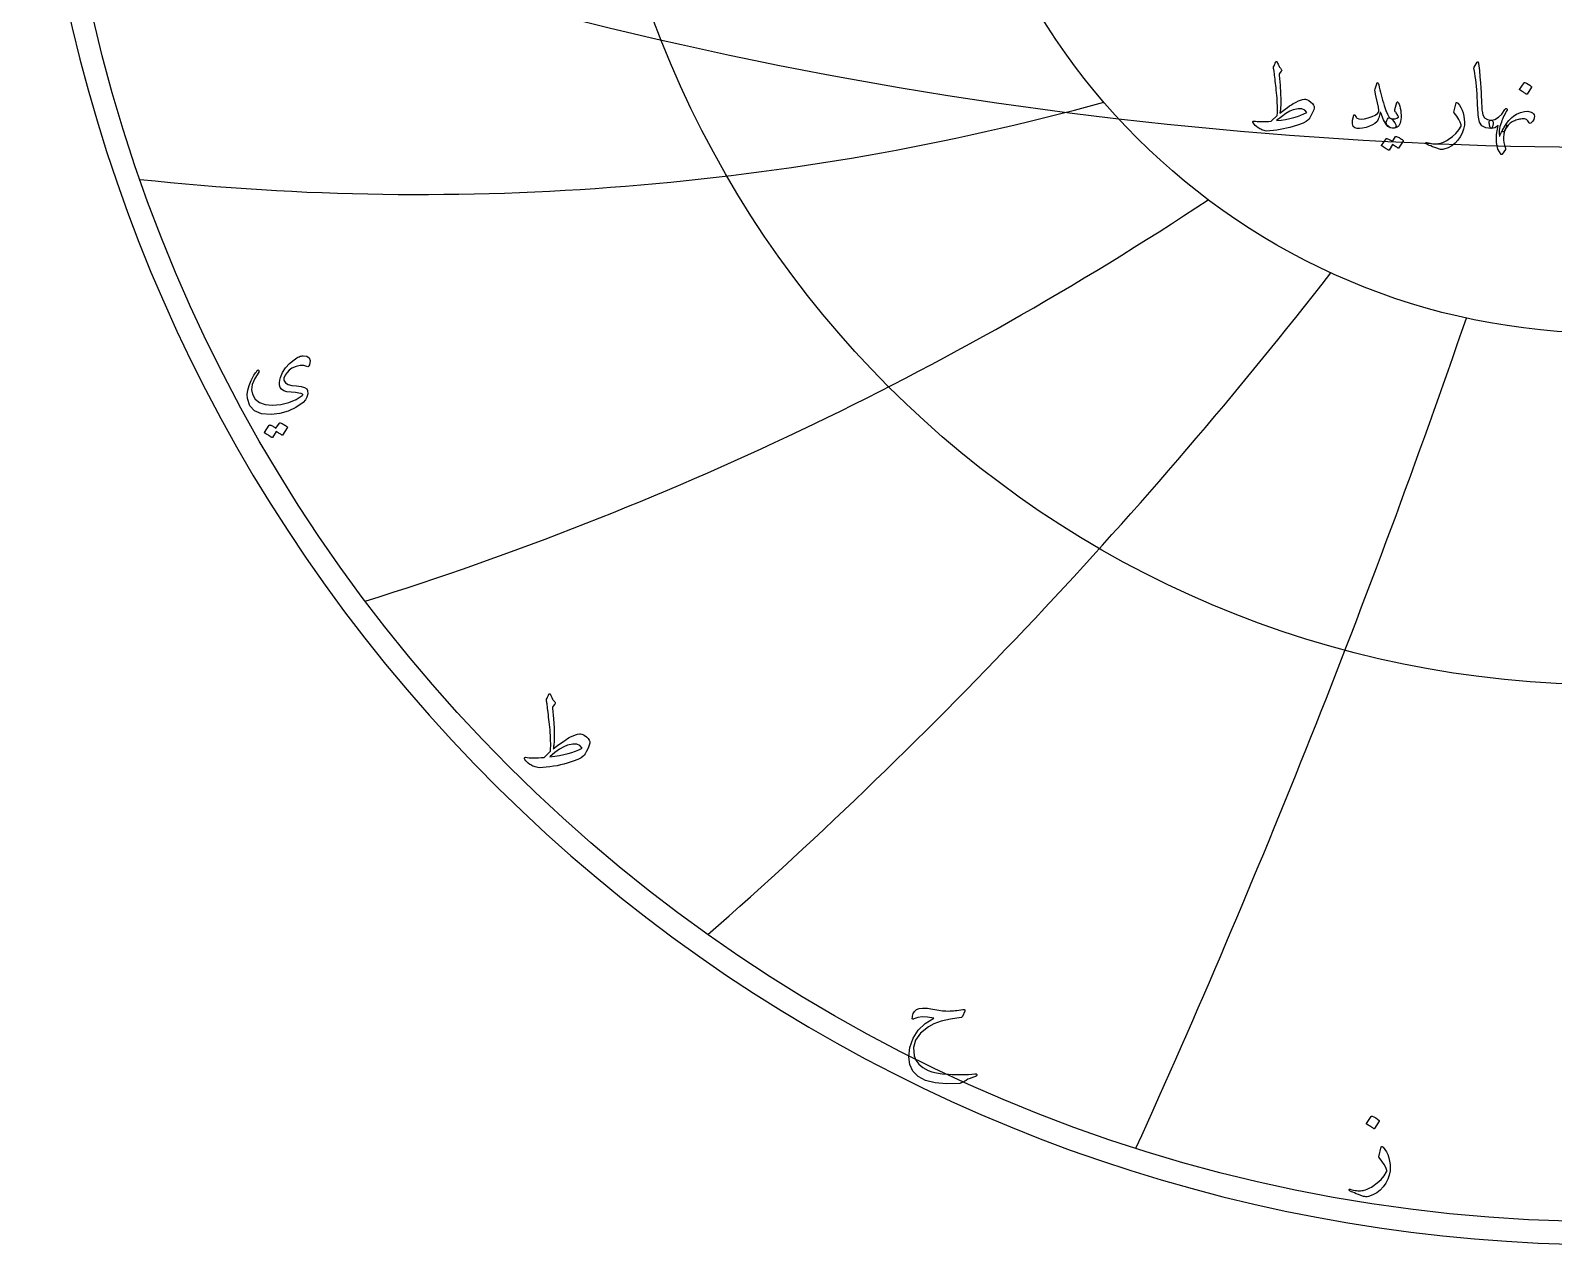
# Model space of a CAD drawing. Header units: millimetres. Extents: x -75 to 75, y -75 to 77.
# Drawn here: x -75.3 to -2.6, y -75.3 to -17.3 of the extents above; entities that cross this region are included whole.
import ezdxf

# ---------------------------------------------------------------- set-up
doc = ezdxf.new("R2010")
doc.units = ezdxf.units.MM
for name, color, linetype in [('CUT_OUTER', 1, 'Continuous'), ('ENGRAVE', 7, 'Continuous'), ('ENGRAVE_FINE', 8, 'Continuous'), ('TEXT', 5, 'Continuous')]:
    doc.layers.add(name, color=color, linetype=linetype)

msp = doc.modelspace()

# ---------------------------------------------------------------- linework, layer by layer
at = {"layer": 'CUT_OUTER'}
msp.add_arc((-0.0002, -0.0002), 75.3374, 146.249794, 87.803295, dxfattribs=at)
at = {"layer": 'ENGRAVE'}
for radius in [74.25, 48.6033, 31.8152]:
    msp.add_circle((0, 0), radius, dxfattribs=at)
for centre, radius, start, end in [((-56.798, 98.3771), 123.557, 263.817318, 285.347113), ((-106.8236, 106.8236), 158.6973, 287.403975, 303.551321), ((-195.8866, 113.0952), 231.3533, 311.365942, 322.130839), ((-436.4842, 116.9556), 454.488, 335.60787, 340.990319)]:
    msp.add_arc(centre, radius, start, end, dxfattribs=at)
at = {"layer": 'ENGRAVE_FINE'}
msp.add_arc((0, 179.565), 202.4878, 248.656162, 291.343838, dxfattribs=at)
at = {"layer": 'TEXT'}
for points in [[(-15.9903, -19.0797), (-15.9694, -19.032), (-15.9508, -18.9897), (-15.9343, -18.9529), (-15.92, -18.9217), (-15.9082, -18.8961), (-15.8992, -18.8767), (-15.8929, -18.8632), (-15.8893, -18.8558), (-15.8819, -18.8462), (-15.8728, -18.8393), (-15.8621, -18.8352), (-15.8498, -18.8338), (-15.8396, -18.8355), (-15.8311, -18.8404), (-15.8243, -18.8487), (-15.819, -18.8602), (-15.796, -18.9162), (-15.7751, -18.9656), (-15.7565, -19.0084), (-15.74, -19.0446), (-15.7305, -19.0605), (-15.7197, -19.0775), (-15.7075, -19.0957), (-15.6939, -19.1149), (-15.6787, -19.1352), (-15.6615, -19.1566), (-15.6424, -19.1791), (-15.6214, -19.2027), (-15.6083, -19.2266), (-15.6039, -19.2499), (-15.6083, -19.2727), (-15.6214, -19.2949), (-15.7049, -19.4047), (-15.7161, -19.4225), (-15.7235, -19.4409), (-15.7271, -19.4599), (-15.7268, -19.4793), (-15.684, -19.9626), (-15.6566, -20.3543), (-15.6445, -20.6542), (-15.6478, -20.8625), (-15.6523, -20.9403), (-15.6571, -21.0113), (-15.6622, -21.0754), (-15.6675, -21.1326), (-15.6732, -21.1832), (-15.6791, -21.2276), (-15.6853, -21.2656), (-15.6917, -21.2973), (-15.5604, -21.1968), (-15.4387, -21.1062), (-15.3265, -21.0256), (-15.224, -20.9548), (-15.1314, -20.8936), (-15.0489, -20.8417), (-14.9766, -20.7991), (-14.9145, -20.7659), (-14.8039, -20.7165), (-14.7004, -20.6781), (-14.6041, -20.6507), (-14.5149, -20.6342), (-14.4677, -20.6328), (-14.4183, -20.6419), (-14.3667, -20.6614), (-14.3129, -20.6913), (-14.2064, -20.7668), (-14.1285, -20.8395), (-14.0791, -20.9095), (-14.0582, -20.9767), (-14.0596, -21.0516), (-14.0769, -21.1359), (-14.1101, -21.2295), (-14.1592, -21.3324), (-14.2141, -21.4337), (-14.2646, -21.5179), (-14.3107, -21.5852), (-14.3524, -21.6354), (-14.438, -21.6988), (-14.5851, -21.7704), (-14.7937, -21.8503), (-15.0638, -21.9384), (-15.2143, -21.982), (-15.3673, -22.0207), (-15.5228, -22.0545), (-15.6807, -22.0833), (-15.8406, -22.1074), (-16.0018, -22.1272), (-16.1644, -22.1426), (-16.3284, -22.1535), (-16.3884, -22.1415), (-16.4453, -22.1272), (-16.4993, -22.1107), (-16.5502, -22.0921), (-16.5986, -22.0712), (-16.6451, -22.0481), (-16.6897, -22.0229), (-16.7324, -21.9955), (-16.8073, -21.9406), (-16.8696, -21.8857), (-16.9193, -21.8308), (-16.9563, -21.7759), (-16.9767, -21.7303), (-16.9805, -21.6991), (-16.9679, -21.682), (-16.9388, -21.6793), (-16.8566, -21.689), (-16.7681, -21.6963), (-16.6733, -21.7011), (-16.5721, -21.7034), (-16.4647, -21.7033), (-16.3509, -21.7007), (-16.2308, -21.6956), (-16.1045, -21.6881), (-15.8147, -21.4027), (-15.8093, -21.2879), (-15.8064, -21.1721), (-15.806, -21.0552), (-15.8081, -20.9372), (-15.8123, -20.8178), (-15.8185, -20.6968), (-15.8266, -20.5741), (-15.8366, -20.4498), (-15.8479, -20.3267), (-15.8597, -20.2077), (-15.872, -20.0929), (-15.8849, -19.9821), (-15.8978, -19.8752), (-15.9102, -19.7719), (-15.922, -19.6721), (-15.9332, -19.5759), (-15.9438, -19.4869), (-15.9535, -19.4085), (-15.9624, -19.3409), (-15.9705, -19.2839), (-15.9778, -19.2374), (-15.9843, -19.201), (-15.9899, -19.1748), (-15.9947, -19.1588), (-15.9977, -19.1407), (-15.998, -19.1215), (-15.9955, -19.1011), (-15.9903, -19.0797)], [(-6.2683, -18.869), (-6.2598, -18.8558), (-6.2519, -18.847), (-6.2445, -18.8426), (-6.2376, -18.8426), (-6.2272, -18.8484), (-6.2178, -18.8657), (-6.2096, -18.8945), (-6.2025, -18.9348), (-6.1662, -19.2628), (-6.1366, -19.5661), (-6.1135, -19.8446), (-6.0971, -20.0985), (-6.0865, -20.3156), (-6.0768, -20.5102), (-6.0679, -20.6822), (-6.0598, -20.8318), (-6.0528, -20.9589), (-6.0471, -21.0634), (-6.0429, -21.1455), (-6.04, -21.205), (-6.001, -21.3834), (-5.9149, -21.5146), (-5.7815, -21.5986), (-5.6009, -21.6354), (-5.5507, -21.6486), (-5.5186, -21.6793), (-5.5046, -21.7276), (-5.5087, -21.7935), (-5.5293, -21.8972), (-5.5515, -21.9713), (-5.5754, -22.0158), (-5.6009, -22.0306), (-5.855, -21.9971), (-6.0422, -21.8967), (-6.1624, -21.7292), (-6.2156, -21.4949), (-6.224, -21.3828), (-6.2316, -21.2704), (-6.2383, -21.1577), (-6.2442, -21.0448), (-6.2495, -20.9316), (-6.2546, -20.8181), (-6.2594, -20.7043), (-6.2639, -20.5903), (-6.2722, -20.3728), (-6.2837, -20.177), (-6.2985, -20.0028), (-6.3166, -19.8504), (-6.338, -19.704), (-6.3627, -19.5479), (-6.3907, -19.3823), (-6.422, -19.2071), (-6.4261, -19.1755), (-6.4253, -19.1467), (-6.4196, -19.1206), (-6.4089, -19.0973)], [(-10.9712, -19.9492), (-10.946, -20.0643), (-10.9185, -20.1814), (-10.8889, -20.3003), (-10.8571, -20.4212), (-10.823, -20.5446), (-10.7868, -20.671), (-10.7484, -20.8004), (-10.7078, -20.9328), (-10.6257, -21.171), (-10.5508, -21.35), (-10.483, -21.4696), (-10.4223, -21.53), (-10.3694, -21.5659), (-10.3159, -21.6167), (-10.2618, -21.6823), (-10.2072, -21.7627), (-10.1556, -21.8623), (-10.1413, -21.9373), (-10.1644, -21.9875), (-10.2247, -22.013), (-10.4199, -21.9933), (-10.5925, -21.8637), (-10.7426, -21.6244), (-10.8702, -21.2753), (-10.873, -21.2695), (-10.8768, -21.2654), (-10.8818, -21.263), (-10.8878, -21.2621), (-10.8922, -21.263), (-10.8966, -21.2654), (-10.901, -21.2695), (-10.9054, -21.2753), (-10.9177, -21.3318), (-10.9328, -21.3917), (-10.9507, -21.4548), (-10.9712, -21.5212), (-10.9937, -21.5841), (-11.0173, -21.6365), (-11.042, -21.6785), (-11.0678, -21.71), (-11.1606, -21.791), (-11.2764, -21.8626), (-11.4153, -21.9249), (-11.5772, -21.9779), (-11.7419, -22.0171), (-11.8846, -22.0339), (-12.0053, -22.0281), (-12.1041, -21.9998), (-12.1887, -21.929), (-12.2271, -21.8044), (-12.2194, -21.626), (-12.1656, -21.3939), (-12.1604, -21.3862), (-12.1535, -21.3807), (-12.145, -21.3774), (-12.1349, -21.3763), (-12.1228, -21.3777), (-12.1129, -21.3818), (-12.1052, -21.3887), (-12.0998, -21.3983), (-12.0789, -21.4468), (-12.0558, -21.4872), (-12.0306, -21.5193), (-12.0032, -21.5432), (-11.9175, -21.575), (-11.8012, -21.5827), (-11.6541, -21.5662), (-11.4762, -21.5256), (-11.2866, -21.4647), (-11.1392, -21.3961), (-11.0341, -21.3198), (-10.9712, -21.2358), (-10.9608, -21.1507), (-10.9778, -21.0053), (-11.0223, -20.7994), (-11.0942, -20.5332), (-11.1288, -20.393), (-11.1491, -20.2796), (-11.1551, -20.1932), (-11.1469, -20.1336), (-11.0634, -19.8965), (-11.0544, -19.8715), (-11.0448, -19.8537), (-11.0346, -19.843), (-11.0239, -19.8394), (-11.0108, -19.8463), (-10.9976, -19.8669), (-10.9844, -19.9012), (-10.9712, -19.9492)], [(-4.0333, -19.8438), (-4.0278, -19.8383), (-4.0201, -19.835), (-4.0102, -19.8339), (-3.9981, -19.835), (-3.9128, -19.8696), (-3.8324, -19.9119), (-3.7569, -19.9618), (-3.6864, -20.0194), (-3.6795, -20.0282), (-3.6765, -20.037), (-3.6773, -20.0458), (-3.682, -20.0546), (-3.8883, -20.3883), (-3.896, -20.3963), (-3.9059, -20.3982), (-3.918, -20.3941), (-3.9323, -20.3839), (-3.9446, -20.3751), (-3.9641, -20.362), (-3.9907, -20.3444), (-4.0245, -20.3224), (-4.0659, -20.2961), (-4.1156, -20.2653), (-4.1735, -20.2302), (-4.2396, -20.1907), (-4.2484, -20.1841), (-4.2528, -20.1775), (-4.2528, -20.1709), (-4.2484, -20.1644)], [(-15.0506, -21.1348), (-15.2205, -21.2053), (-15.4096, -21.3159), (-15.6179, -21.4666), (-15.8454, -21.6573), (-15.6249, -21.63), (-15.4156, -21.5964), (-15.2176, -21.5565), (-15.0308, -21.5102), (-14.8556, -21.4582), (-14.6922, -21.401), (-14.5405, -21.3386), (-14.4007, -21.2709), (-14.4957, -21.1537), (-14.6356, -21.092), (-14.8206, -21.0857), (-15.0506, -21.1348)], [(-10.0842, -21.3675), (-10.11, -21.3244), (-10.1347, -21.2874), (-10.1583, -21.2564), (-10.1808, -21.2314), (-10.197, -21.21), (-10.2061, -21.1853), (-10.208, -21.1573), (-10.2028, -21.126), (-10.1106, -20.7923), (-10.0977, -20.7632), (-10.0809, -20.755), (-10.0604, -20.7676), (-10.0359, -20.8011), (-9.9991, -20.8721), (-9.9679, -20.958), (-9.9421, -21.0588), (-9.9218, -21.1743), (-9.91, -21.2852), (-9.9053, -21.3939), (-9.9078, -21.5004), (-9.9174, -21.6046), (-9.933, -21.6955), (-9.9536, -21.7748), (-9.9791, -21.8426), (-10.0096, -21.8988), (-10.0472, -21.9406), (-10.0985, -21.9735), (-10.1635, -21.9976), (-10.2423, -22.013), (-10.323, -22.016), (-10.3982, -22.0031), (-10.4679, -21.9743), (-10.5321, -21.9296), (-10.5818, -21.8728), (-10.6079, -21.8077), (-10.6103, -21.7345), (-10.5892, -21.6529), (-10.5555, -21.5863), (-10.5157, -21.5443), (-10.4698, -21.527), (-10.418, -21.5344), (-10.2983, -21.5632), (-10.194, -21.5662), (-10.1051, -21.5434), (-10.0315, -21.4949), (-10.0299, -21.482), (-10.0381, -21.4564), (-10.0562, -21.4183), (-10.0842, -21.3675)], [(-7.2783, -20.8055), (-7.2758, -20.7975), (-7.2728, -20.7912), (-7.2692, -20.7865), (-7.2651, -20.7835), (-7.2528, -20.7824), (-7.2377, -20.7879), (-7.2198, -20.8), (-7.1993, -20.8186), (-7.1191, -20.9139), (-7.05, -21.0239), (-6.9918, -21.1488), (-6.9446, -21.2885), (-6.9078, -21.4389), (-6.8853, -21.5871), (-6.8771, -21.7331), (-6.8831, -21.8769), (-6.9221, -22.0663), (-6.9863, -22.2479), (-7.0758, -22.4219), (-7.1905, -22.5883), (-7.3277, -22.7389), (-7.4847, -22.8616), (-7.6614, -22.9563), (-7.8579, -23.023), (-7.9106, -23.0342), (-7.9633, -23.0372), (-8.016, -23.032), (-8.0687, -23.0186), (-8.1901, -22.9762), (-8.2998, -22.9368), (-8.3976, -22.9004), (-8.4837, -22.8671), (-8.5576, -22.8368), (-8.6192, -22.8095), (-8.6685, -22.7852), (-8.7054, -22.7639), (-8.7131, -22.7573), (-8.7186, -22.7507), (-8.7219, -22.7441), (-8.723, -22.7376), (-8.7222, -22.729), (-8.7197, -22.7211), (-8.7156, -22.7137), (-8.7098, -22.7068), (-8.7024, -22.7016), (-8.6933, -22.6991), (-8.6826, -22.6994), (-8.6703, -22.7024), (-8.5951, -22.7226), (-8.5232, -22.7392), (-8.4546, -22.7522), (-8.3893, -22.7617), (-8.3267, -22.7676), (-8.2663, -22.7699), (-8.2081, -22.7687), (-8.1521, -22.7639), (-8.0963, -22.755), (-8.0385, -22.7414), (-7.9788, -22.7231), (-7.9172, -22.7002), (-7.8537, -22.6724), (-7.7882, -22.6393), (-7.7208, -22.601), (-7.6515, -22.5575), (-7.457, -22.4175), (-7.2904, -22.2655), (-7.1518, -22.1014), (-7.0412, -21.9252), (-7.034, -21.9109), (-7.0302, -21.8945), (-7.0296, -21.8758), (-7.0324, -21.8549), (-7.0785, -21.7317), (-7.151, -21.5948), (-7.2498, -21.4441), (-7.3749, -21.2797), (-7.3804, -21.2693), (-7.3837, -21.2599), (-7.3848, -21.2517), (-7.3837, -21.2446)], [(-4.8983, -21.9955), (-4.9466, -22.0992), (-4.9817, -22.2084), (-5.0037, -22.3231), (-5.0125, -22.4433), (-5.0086, -22.5685), (-4.9927, -22.698), (-4.9647, -22.832), (-4.9247, -22.9703), (-4.9197, -22.9887), (-4.9181, -23.0043), (-4.9197, -23.0172), (-4.9247, -23.0274), (-5.0827, -23.2513), (-5.0973, -23.2675), (-5.1102, -23.2766), (-5.1214, -23.2785), (-5.131, -23.2733), (-5.2814, -23.0156), (-5.355, -22.6991), (-5.3517, -22.324), (-5.2716, -21.8901), (-5.3481, -21.9515), (-5.4285, -21.9955), (-5.5128, -22.0218), (-5.6009, -22.0306), (-5.6198, -22.0248), (-5.6371, -22.0075), (-5.6528, -21.9787), (-5.6668, -21.9384), (-5.6747, -21.9141), (-5.681, -21.8895), (-5.6857, -21.8647), (-5.6887, -21.8396), (-5.6909, -21.8145), (-5.6931, -21.7896), (-5.6953, -21.7651), (-5.6975, -21.7408), (-5.6947, -21.6963), (-5.6777, -21.6639), (-5.6464, -21.6436), (-5.6009, -21.6354), (-5.4217, -21.5953), (-5.2529, -21.4971), (-5.0945, -21.3406), (-4.9466, -21.126), (-4.9266, -21.0988), (-4.906, -21.0832), (-4.8849, -21.0791), (-4.8632, -21.0865), (-4.8473, -21.1005), (-4.839, -21.1161), (-4.8385, -21.1334), (-4.8456, -21.1524), (-4.8844, -21.221), (-4.9219, -21.2907), (-4.958, -21.3615), (-4.9927, -21.4334), (-5.0261, -21.5064), (-5.058, -21.5805), (-5.0886, -21.6557), (-5.1179, -21.732), (-5.1826, -21.9397), (-5.2189, -22.1195), (-5.2265, -22.2713), (-5.2057, -22.395), (-5.2038, -22.3989), (-5.2024, -22.4016), (-5.2016, -22.4033), (-5.2013, -22.4038), (-5.201, -22.4033), (-5.2002, -22.4016), (-5.1988, -22.3989), (-5.1969, -22.395), (-5.1701, -22.3321), (-5.1426, -22.2704), (-5.1142, -22.2102), (-5.0849, -22.1513), (-5.0546, -22.0936), (-5.0229, -22.0366), (-4.9898, -21.9805), (-4.9554, -21.9252), (-4.9304, -21.8868), (-4.9082, -21.8637), (-4.8887, -21.856), (-4.872, -21.8637), (-4.8637, -21.8802), (-4.8654, -21.9076), (-4.8769, -21.9461), (-4.8983, -21.9955)], [(-3.7917, -21.7583), (-3.8486, -21.6694), (-3.9224, -21.609), (-4.0132, -21.5772), (-4.1211, -21.5739), (-4.1823, -21.5817), (-4.2429, -21.592), (-4.303, -21.6048), (-4.3626, -21.62), (-4.4216, -21.6383), (-4.48, -21.6601), (-4.538, -21.6855), (-4.5953, -21.7144), (-4.6936, -21.7803), (-4.7863, -21.8725), (-4.8736, -21.9911), (-4.9554, -22.136), (-4.9787, -22.1686), (-5.0004, -22.1876), (-5.0204, -22.1928), (-5.0388, -22.1843), (-5.0542, -22.1673), (-5.0608, -22.1469), (-5.0586, -22.1233), (-5.0476, -22.0964), (-5.0309, -22.061), (-5.0158, -22.0295), (-5.0023, -22.0018), (-4.9905, -21.9779), (-4.9801, -21.9576), (-4.9708, -21.9406), (-4.9625, -21.9268), (-4.9554, -21.9164), (-4.8909, -21.8193), (-4.8248, -21.7298), (-4.757, -21.648), (-4.6875, -21.5739), (-4.6164, -21.5072), (-4.5437, -21.4477), (-4.4693, -21.3952), (-4.3933, -21.35), (-4.1982, -21.2613), (-4.0168, -21.2149), (-3.8491, -21.2108), (-3.6951, -21.249), (-3.6295, -21.2822), (-3.5821, -21.3247), (-3.5527, -21.3766), (-3.5414, -21.4378), (-3.548, -21.5212), (-3.5722, -21.6003), (-3.6139, -21.6749), (-3.6732, -21.7452), (-3.7119, -21.7756), (-3.7445, -21.788), (-3.7712, -21.7822), (-3.7917, -21.7583)], [(-10.1633, -22.4214), (-10.1578, -22.4159), (-10.1501, -22.4126), (-10.1402, -22.4115), (-10.1281, -22.4126), (-10.0849, -22.4288), (-10.0431, -22.4466), (-10.0026, -22.4661), (-9.9635, -22.4873), (-9.9255, -22.5103), (-9.8883, -22.5356), (-9.8519, -22.563), (-9.8164, -22.5926), (-9.8095, -22.6017), (-9.8065, -22.6113), (-9.8073, -22.6215), (-9.812, -22.6322), (-10.0228, -22.9659), (-10.0285, -22.9703), (-10.037, -22.9703), (-10.0483, -22.9659), (-10.0623, -22.9571), (-10.0719, -22.949), (-10.0875, -22.9379), (-10.1092, -22.9238), (-10.1369, -22.9066), (-10.171, -22.8862), (-10.2116, -22.8622), (-10.2588, -22.8346), (-10.3126, -22.8034), (-10.4794, -23.0625), (-10.4871, -23.0705), (-10.497, -23.0724), (-10.5091, -23.0683), (-10.5233, -23.0581), (-10.5357, -23.0493), (-10.5552, -23.0362), (-10.5818, -23.0186), (-10.6156, -22.9966), (-10.657, -22.9703), (-10.7067, -22.9395), (-10.7646, -22.9044), (-10.8307, -22.8649), (-10.8376, -22.8583), (-10.8406, -22.8517), (-10.8398, -22.8451), (-10.8351, -22.8385), (-10.6199, -22.518), (-10.6145, -22.5125), (-10.6068, -22.5092), (-10.5969, -22.5081), (-10.5848, -22.5092), (-10.548, -22.5212), (-10.5124, -22.535), (-10.4778, -22.5508), (-10.4443, -22.5685), (-10.4119, -22.5878), (-10.3806, -22.6086), (-10.3504, -22.6307), (-10.3213, -22.6541)], [(-62.1408, -33.3976), (-62.2924, -33.347), (-62.4616, -33.3449), (-62.6484, -33.3915), (-62.8527, -33.4866), (-62.9824, -33.5774), (-63.0904, -33.6857), (-63.1768, -33.8116), (-63.2415, -33.955), (-63.2479, -33.9837), (-63.2485, -34.0136), (-63.2432, -34.0446), (-63.2321, -34.0768), (-63.1577, -34.1769), (-63.033, -34.2524), (-62.858, -34.3034), (-62.6326, -34.3297), (-62.4101, -34.3534), (-62.2485, -34.3965), (-62.1478, -34.4588), (-62.108, -34.5405), (-62.1036, -34.7115), (-62.1372, -34.8637), (-62.209, -34.9972), (-62.3187, -35.1119), (-62.6674, -35.3499), (-63.0389, -35.5253), (-63.4332, -35.638), (-63.8504, -35.688), (-64.3059, -35.6564), (-64.6466, -35.5194), (-64.8726, -35.277), (-64.9839, -34.9293), (-64.9903, -34.7384), (-64.9628, -34.5311), (-64.9013, -34.3075), (-64.8059, -34.0674), (-64.7727, -34.0007), (-64.7385, -33.9363), (-64.7036, -33.8742), (-64.6677, -33.8145), (-64.6307, -33.7568), (-64.5922, -33.7009), (-64.5522, -33.6468), (-64.5108, -33.5944), (-64.4885, -33.5727), (-64.4686, -33.5639), (-64.4511, -33.568), (-64.4359, -33.585), (-64.4274, -33.6061), (-64.4253, -33.6271), (-64.4297, -33.6482), (-64.4405, -33.6693), (-64.6332, -33.9796), (-64.7473, -34.2595), (-64.783, -34.5089), (-64.7403, -34.7279), (-64.6027, -34.9585), (-64.4007, -35.1213), (-64.1343, -35.2161), (-63.8035, -35.2431), (-63.3796, -35.2094), (-62.9979, -35.1225), (-62.6583, -34.9822), (-62.3609, -34.7887), (-62.343, -34.7723), (-62.3363, -34.756), (-62.3407, -34.7396), (-62.3562, -34.7232), (-62.4192, -34.6927), (-62.5283, -34.667), (-62.6838, -34.6459), (-62.8855, -34.6295), (-63.0907, -34.6043), (-63.2473, -34.5569), (-63.3553, -34.4872), (-63.4148, -34.3953), (-63.4423, -34.2873), (-63.4499, -34.174), (-63.4376, -34.0554), (-63.4054, -33.9316), (-63.3009, -33.6883), (-63.156, -33.4644), (-62.9707, -33.2598), (-62.745, -33.0744), (-62.685, -33.0305), (-62.6267, -32.9925), (-62.5702, -32.9603), (-62.5155, -32.9339), (-62.4628, -32.9131), (-62.4124, -32.8976), (-62.3644, -32.8874), (-62.3187, -32.8824), (-62.1402, -32.8991), (-62.0307, -32.9773), (-61.9903, -33.1169), (-62.019, -33.318), (-62.0406, -33.3722), (-62.0682, -33.4035), (-62.1015, -33.412), (-62.1408, -33.3976)], [(-63.4522, -36.1002), (-63.4464, -36.0944), (-63.4382, -36.0909), (-63.4276, -36.0897), (-63.4148, -36.0909), (-63.3687, -36.1081), (-63.324, -36.1272), (-63.2808, -36.1479), (-63.2391, -36.1705), (-63.1986, -36.1951), (-63.1589, -36.222), (-63.1201, -36.2513), (-63.0822, -36.2829), (-63.0749, -36.2926), (-63.0717, -36.3028), (-63.0726, -36.3136), (-63.0775, -36.3251), (-63.3024, -36.681), (-63.3085, -36.6857), (-63.3176, -36.6857), (-63.3296, -36.681), (-63.3445, -36.6717), (-63.3548, -36.663), (-63.3714, -36.6512), (-63.3946, -36.6361), (-63.4241, -36.6178), (-63.4604, -36.596), (-63.5038, -36.5704), (-63.5541, -36.541), (-63.6115, -36.5077), (-63.7895, -36.7841), (-63.7977, -36.7926), (-63.8082, -36.7946), (-63.8211, -36.7902), (-63.8363, -36.7794), (-63.8495, -36.77), (-63.8703, -36.756), (-63.8987, -36.7372), (-63.9347, -36.7138), (-63.9789, -36.6857), (-64.0319, -36.6529), (-64.0936, -36.6155), (-64.1642, -36.5733), (-64.1715, -36.5663), (-64.1747, -36.5592), (-64.1738, -36.5522), (-64.1689, -36.5452), (-63.9394, -36.2033), (-63.9335, -36.1974), (-63.9253, -36.1939), (-63.9148, -36.1927), (-63.9019, -36.1939), (-63.8627, -36.2066), (-63.8246, -36.2214), (-63.7877, -36.2383), (-63.752, -36.2571), (-63.7175, -36.2778), (-63.6841, -36.2999), (-63.6519, -36.3234), (-63.6209, -36.3485)], [(-50.6985, -49.2921), (-50.6762, -49.2412), (-50.6563, -49.1961), (-50.6388, -49.1569), (-50.6236, -49.1235), (-50.611, -49.0963), (-50.6013, -49.0755), (-50.5946, -49.0611), (-50.5908, -49.0532), (-50.5829, -49.043), (-50.5732, -49.0357), (-50.5618, -49.0313), (-50.5486, -49.0298), (-50.5378, -49.0316), (-50.5287, -49.0369), (-50.5214, -49.0456), (-50.5158, -49.0579), (-50.4912, -49.1176), (-50.469, -49.1703), (-50.4491, -49.216), (-50.4315, -49.2547), (-50.4214, -49.2716), (-50.4099, -49.2898), (-50.3968, -49.3091), (-50.3823, -49.3296), (-50.3661, -49.3513), (-50.3478, -49.3741), (-50.3274, -49.3981), (-50.3051, -49.4233), (-50.291, -49.4487), (-50.2863, -49.4736), (-50.291, -49.4979), (-50.3051, -49.5216), (-50.394, -49.6387), (-50.406, -49.6578), (-50.414, -49.6774), (-50.4178, -49.6976), (-50.4175, -49.7184), (-50.3718, -50.2339), (-50.3425, -50.6516), (-50.3296, -50.9716), (-50.3332, -51.1938), (-50.338, -51.2768), (-50.3431, -51.3524), (-50.3485, -51.4208), (-50.3542, -51.4818), (-50.3602, -51.5358), (-50.3665, -51.5831), (-50.3731, -51.6237), (-50.38, -51.6575), (-50.2399, -51.5503), (-50.1101, -51.4537), (-49.9905, -51.3677), (-49.8812, -51.2921), (-49.7824, -51.2269), (-49.6944, -51.1715), (-49.6173, -51.1262), (-49.5509, -51.0907), (-49.433, -51.038), (-49.3226, -50.9971), (-49.2199, -50.9678), (-49.1247, -50.9502), (-49.0744, -50.9487), (-49.0217, -50.9584), (-48.9666, -50.9792), (-48.9093, -51.0111), (-48.7957, -51.0916), (-48.7125, -51.1692), (-48.6598, -51.2438), (-48.6376, -51.3156), (-48.6391, -51.3955), (-48.6575, -51.4853), (-48.6929, -51.5852), (-48.7453, -51.6949), (-48.8039, -51.803), (-48.8577, -51.8928), (-48.9069, -51.9646), (-48.9514, -52.0181), (-49.0427, -52.0858), (-49.1997, -52.1622), (-49.4221, -52.2474), (-49.7102, -52.3413), (-49.8708, -52.3879), (-50.034, -52.4291), (-50.1998, -52.4652), (-50.3683, -52.4959), (-50.5388, -52.5217), (-50.7108, -52.5427), (-50.8842, -52.5591), (-51.0592, -52.5708), (-51.1231, -52.558), (-51.1839, -52.5427), (-51.2414, -52.5252), (-51.2957, -52.5053), (-51.3474, -52.483), (-51.397, -52.4584), (-51.4446, -52.4315), (-51.4901, -52.4022), (-51.57, -52.3437), (-51.6364, -52.2851), (-51.6894, -52.2266), (-51.7289, -52.168), (-51.7506, -52.1194), (-51.7547, -52.0861), (-51.7412, -52.0679), (-51.7102, -52.065), (-51.6225, -52.0754), (-51.5281, -52.0831), (-51.427, -52.0882), (-51.3191, -52.0907), (-51.2045, -52.0906), (-51.0832, -52.0878), (-50.9551, -52.0824), (-50.8203, -52.0743), (-50.5111, -51.7699), (-50.5054, -51.6475), (-50.5024, -51.524), (-50.5019, -51.3993), (-50.5041, -51.2734), (-50.5087, -51.1461), (-50.5152, -51.017), (-50.5239, -50.8861), (-50.5346, -50.7535), (-50.5466, -50.6222), (-50.5592, -50.4953), (-50.5723, -50.3728), (-50.5861, -50.2547), (-50.5998, -50.1406), (-50.613, -50.0304), (-50.6256, -49.924), (-50.6376, -49.8214), (-50.6489, -49.7264), (-50.6593, -49.6428), (-50.6688, -49.5707), (-50.6774, -49.5099), (-50.6852, -49.4603), (-50.6921, -49.4215), (-50.6981, -49.3936), (-50.7032, -49.3764), (-50.7064, -49.3571), (-50.7067, -49.3366), (-50.7041, -49.315), (-50.6985, -49.2921)], [(-49.6961, -51.4842), (-49.8774, -51.5594), (-50.0791, -51.6774), (-50.3012, -51.8381), (-50.5439, -52.0416), (-50.3087, -52.0124), (-50.0855, -51.9766), (-49.8743, -51.934), (-49.6751, -51.8846), (-49.4882, -51.8292), (-49.3138, -51.7681), (-49.1521, -51.7015), (-49.0029, -51.6294), (-49.1042, -51.5044), (-49.2535, -51.4385), (-49.4508, -51.4318), (-49.6961, -51.4842)], [(-30.7355, -64.1967), (-30.8479, -64.4496), (-30.8582, -64.4663), (-30.8702, -64.4789), (-30.8839, -64.4874), (-30.8995, -64.4918), (-31.4191, -64.5737), (-31.8538, -64.6744), (-32.2036, -64.7939), (-32.4686, -64.932), (-32.84, -65.235), (-33.0786, -65.5679), (-33.1843, -65.9306), (-33.1571, -66.3232), (-33.0745, -66.5357), (-32.9346, -66.7236), (-32.7373, -66.887), (-32.4826, -67.0257), (-32.3037, -67.0878), (-32.081, -67.1381), (-31.8143, -67.1768), (-31.5037, -67.2037), (-31.3386, -67.2116), (-31.1758, -67.2166), (-31.0154, -67.2187), (-30.8573, -67.2178), (-30.7022, -67.2143), (-30.5505, -67.2084), (-30.4024, -67.2002), (-30.2578, -67.1897), (-30.2238, -67.1873), (-30.1969, -67.1897), (-30.177, -67.1967), (-30.1641, -67.2084), (-30.1571, -67.2227), (-30.1547, -67.2377), (-30.1571, -67.2532), (-30.1641, -67.2693), (-30.1692, -67.2779), (-30.1752, -67.2851), (-30.1821, -67.2908), (-30.1899, -67.2951), (-30.1982, -67.2987), (-30.2068, -67.3027), (-30.2158, -67.3069), (-30.225, -67.3115), (-30.3599, -67.3545), (-30.4791, -67.3993), (-30.5824, -67.4458), (-30.6699, -67.4941), (-30.726, -67.529), (-30.7771, -67.5585), (-30.8232, -67.5828), (-30.8643, -67.6019), (-30.8999, -67.6165), (-30.9293, -67.6276), (-30.9526, -67.6352), (-30.9697, -67.6393), (-31.6102, -67.663), (-32.1547, -67.6171), (-32.6032, -67.5014), (-32.9557, -67.3161), (-33.2104, -67.062), (-33.3608, -66.7447), (-33.4071, -66.3641), (-33.3491, -65.9203), (-33.1957, -65.4733), (-32.9557, -65.0925), (-32.629, -64.7778), (-32.2156, -64.5292), (-32.5084, -64.4733), (-32.7636, -64.4601), (-32.9814, -64.4897), (-33.1618, -64.562), (-33.1776, -64.5679), (-33.1922, -64.5714), (-33.2057, -64.5726), (-33.218, -64.5714), (-33.2282, -64.5676), (-33.2355, -64.5608), (-33.2399, -64.5512), (-33.2414, -64.5386), (-33.235, -64.4803), (-33.225, -64.4227), (-33.2115, -64.3656), (-33.1946, -64.3091), (-33.1348, -64.1993), (-33.04, -64.1182), (-32.91, -64.0658), (-32.7449, -64.0421), (-32.6404, -64.043), (-32.5095, -64.055), (-32.3523, -64.0781), (-32.1688, -64.1124), (-31.9794, -64.1466), (-31.8046, -64.1697), (-31.6445, -64.1817), (-31.499, -64.1826), (-31.429, -64.1796), (-31.355, -64.175), (-31.2768, -64.169), (-31.1945, -64.1615), (-31.1082, -64.1523), (-31.0177, -64.1411), (-30.9232, -64.1277), (-30.8245, -64.1124), (-30.768, -64.1106), (-30.7344, -64.1241), (-30.7235, -64.1528), (-30.7355, -64.1967)], [(-11.3263, -69.2176), (-11.3205, -69.2117), (-11.3123, -69.2082), (-11.3017, -69.2071), (-11.2888, -69.2082), (-11.1978, -69.2451), (-11.112, -69.2902), (-11.0315, -69.3435), (-10.9563, -69.405), (-10.949, -69.4143), (-10.9458, -69.4237), (-10.9466, -69.4331), (-10.9516, -69.4424), (-11.1718, -69.7984), (-11.1799, -69.8069), (-11.1905, -69.8089), (-11.2034, -69.8045), (-11.2186, -69.7937), (-11.2318, -69.7843), (-11.2525, -69.7703), (-11.2809, -69.7516), (-11.317, -69.7281), (-11.3612, -69.7), (-11.4141, -69.6673), (-11.4759, -69.6298), (-11.5465, -69.5876), (-11.5558, -69.5806), (-11.5605, -69.5736), (-11.5605, -69.5665), (-11.5558, -69.5595)], [(-10.8486, -70.6743), (-10.8459, -70.6658), (-10.8427, -70.6591), (-10.8389, -70.6541), (-10.8345, -70.6509), (-10.8213, -70.6497), (-10.8052, -70.6555), (-10.7862, -70.6684), (-10.7643, -70.6883), (-10.6788, -70.7899), (-10.605, -70.9073), (-10.5429, -71.0405), (-10.4926, -71.1895), (-10.4534, -71.3499), (-10.4294, -71.508), (-10.4206, -71.6638), (-10.427, -71.8171), (-10.4686, -72.0191), (-10.5371, -72.2129), (-10.6325, -72.3985), (-10.7549, -72.5759), (-10.9013, -72.7366), (-11.0687, -72.8675), (-11.2572, -72.9685), (-11.4668, -73.0396), (-11.523, -73.0516), (-11.5792, -73.0549), (-11.6355, -73.0493), (-11.6917, -73.035), (-11.8212, -72.9897), (-11.9382, -72.9477), (-12.0425, -72.9089), (-12.1343, -72.8734), (-12.2132, -72.841), (-12.2789, -72.8119), (-12.3314, -72.786), (-12.3708, -72.7633), (-12.379, -72.7563), (-12.3849, -72.7492), (-12.3884, -72.7422), (-12.3896, -72.7352), (-12.3887, -72.7261), (-12.386, -72.7176), (-12.3817, -72.7097), (-12.3755, -72.7024), (-12.3676, -72.6968), (-12.3579, -72.6942), (-12.3465, -72.6945), (-12.3334, -72.6977), (-12.2531, -72.7192), (-12.1764, -72.7369), (-12.1033, -72.7508), (-12.0336, -72.7609), (-11.9668, -72.7672), (-11.9024, -72.7697), (-11.8404, -72.7684), (-11.7807, -72.7633), (-11.7211, -72.7538), (-11.6595, -72.7393), (-11.5958, -72.7198), (-11.5301, -72.6954), (-11.4623, -72.6657), (-11.3925, -72.6304), (-11.3206, -72.5895), (-11.2467, -72.5431), (-11.0391, -72.3938), (-10.8614, -72.2317), (-10.7136, -72.0566), (-10.5956, -71.8687), (-10.588, -71.8534), (-10.5839, -71.8359), (-10.5833, -71.816), (-10.5863, -71.7937), (-10.6354, -71.6623), (-10.7127, -71.5162), (-10.8181, -71.3555), (-10.9516, -71.1801), (-10.9575, -71.169), (-10.961, -71.1591), (-10.9621, -71.1503), (-10.961, -71.1427)]]:
    msp.add_lwpolyline(points, close=True, dxfattribs=at)

doc.saveas('drawing.dxf')
